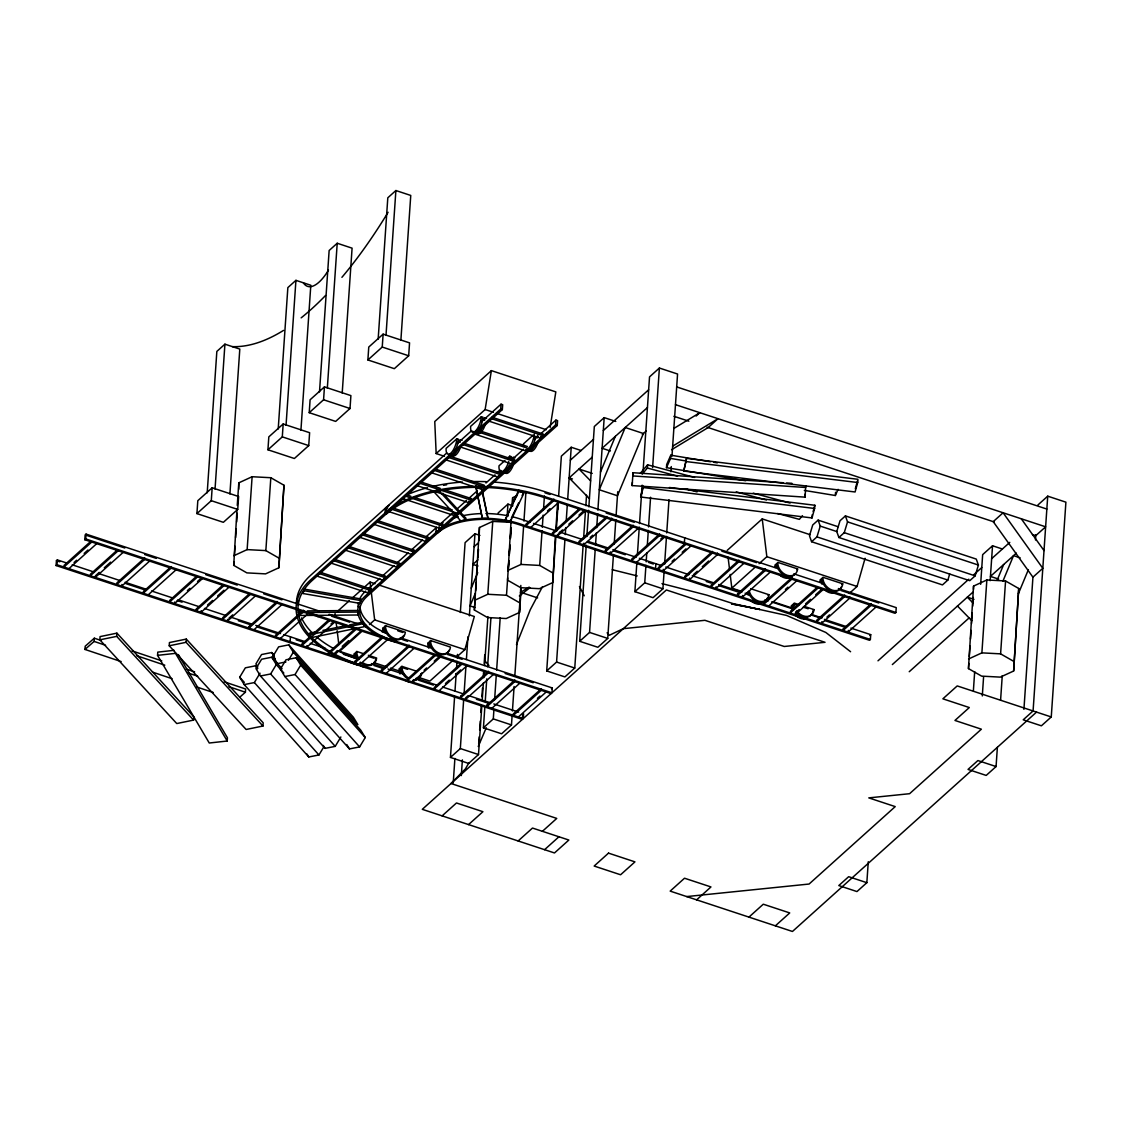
<?xml version="1.0" encoding="UTF-8"?>
<svg xmlns="http://www.w3.org/2000/svg" width="1122" height="1122" viewBox="0 0 1122 1122"><rect width="100%" height="100%" fill="white"/><g stroke="black" fill="none" stroke-linecap="round" stroke-linejoin="round"><path stroke-width="1.5" d="M237.261 505.391L238.804 482.839L252.113 476.724L270.823 477.72L283.964 485.237L278.887 567.76L265.577 573.875L246.868 572.879L233.713 565.362L237.023 508.869M238.72 489.262L238.804 482.839M278.887 567.76L283.964 485.237M521.197 588.124L519.542 612.43L506.232 618.531L487.523 617.535L474.368 610.017L479.445 527.494L492.754 521.393L511.464 522.389M479.445 527.494L479.094 540.608M511.001 521.954L507.565 580.172L520.72 587.69L539.43 588.685L552.739 582.584L555.334 536.512M512.572 504.087L512.656 497.663L517.088 495.629M519.542 612.43L520.832 585.432M557.704 509.697L557.802 501.674M968.468 668.614L973.545 586.091L986.855 579.976L1005.564 580.972L1018.72 588.489L1013.643 671.012L1000.333 677.127L981.624 676.131L968.468 668.614L968.819 663.411M973.517 589.302L973.545 586.091M1013.643 671.012L1018.72 588.489M805.287 493.918L805.063 497.144L632.149 485.588L632.99 472.713L783.184 482.74M805.063 497.144L805.792 485.868M522.684 714.56L522.361 719.398L56.1 565.544L56.437 560.705L57.334 559.906L67.25 563.174M56.1 565.544L56.998 564.745L57.334 559.906M551.07 693.592L84.823 539.738L85.146 534.899L86.043 534.1L319.167 611.027M84.823 539.738L85.721 538.939L86.043 534.1M121.162 661.587L84.977 649.442L85.202 646.216L94.318 638.194L100.896 640.41M84.977 649.442L94.094 641.419L94.318 638.194M99.844 639.835L100.068 636.609L116.912 633.145L193.826 716.86L193.601 720.086L176.757 723.55L99.844 639.835L116.688 636.37L193.601 720.086M116.688 636.37L116.912 633.145M121.877 584.506L121.765 586.119L149.591 561.112M178.342 654.589L227.429 737.799L227.205 741.025L209.267 743.016L157.543 655.36L157.767 652.134L174.078 650.311M171.175 566.582L171.063 568.195L143.251 593.201L143.364 591.589L169.913 567.718M169.226 645.781L169.436 642.555L186.28 639.091L263.193 722.806L262.969 726.018L246.125 729.482L169.226 645.781L186.07 642.317L262.969 726.018M174.751 601.953L174.639 603.566L202.465 578.559M186.07 642.317L186.28 639.091M196.925 513.596L197.809 500.693L212.17 487.79L238.607 496.513L237.724 509.416L223.362 522.319L196.925 513.596L211.287 500.693L212.17 487.79M207.205 492.796L216.841 351.424L224.919 344.174L239.799 349.082L229.912 493.946M201.189 610.677L201.09 612.289L228.902 587.283M215.045 489.038L224.919 344.174M227.64 619.4L227.528 621.013L255.339 596.006M233.713 565.362L233.951 561.884M234.428 554.941L235.017 546.274M235.606 537.592L236.209 528.911M236.672 521.968L237.261 513.301M233.825 555.727L247.135 549.612L252.113 476.724M240.192 696.818L245.395 692.232L245.62 689.006L224.246 681.825M267.934 449.782L268.817 436.879L283.179 423.976L309.616 432.699L308.732 445.602L294.371 458.505L267.934 449.782L282.295 436.879L283.179 423.976M278.999 558.125L265.844 550.607L270.823 477.72M278.214 428.983L287.849 287.611L295.928 280.346L310.808 285.254L300.934 430.119M286.054 425.21L295.928 280.346M290.458 636.833L290.121 641.672L289.224 642.471M309.223 412.686L310.093 399.783L324.454 386.88L350.891 395.603L350.022 408.506L335.66 421.409L309.223 412.686L323.571 399.769L324.454 386.88M307.288 610.901L358.002 610.466L358.535 614.996L299.069 615.501L298.536 610.971L303.796 610.929M299.069 615.501L299.181 613.888M303.01 593.51L304.441 589.134L361.116 598.994L361.003 600.607L359.685 603.356L303.01 593.51L303.122 591.897M303.375 610.214L303.263 611.827L275.451 636.819L275.549 635.206L298.312 614.758M319.504 391.887L329.139 250.515L337.217 243.25L352.084 248.158L342.21 393.023M306.951 645.571L306.839 647.184L334.665 622.177M365.548 624.828L365.435 626.441L311.944 637.506L309.434 634.772L309.532 633.159L316.222 631.784M327.329 388.114L337.217 243.25M333.388 654.294L333.276 655.907L361.102 630.901M367.89 359.952L368.759 347.063L383.121 334.146L409.558 342.869L408.674 355.772L394.327 368.675L367.89 359.952L382.237 347.049L383.121 334.146M378.156 339.167L387.805 197.795L395.884 190.53L410.75 195.438L400.877 340.303M359.825 663.018L359.727 664.631L387.539 639.638M317.035 576.119L368.268 593.033L368.381 591.42L371.073 588.994L319.84 572.094L319.728 573.707L370.961 590.607L371.073 588.994M385.996 335.394L395.884 190.53M838.4 588.545L896.24 607.633L895.917 612.472L895.019 613.285L544.689 497.677A116.786 59.971 3.9 0 0 386.599 513.876L385.014 513.287L385.337 508.448A118.609 60.911 3.9 0 1 389.236 505.223M385.309 577.704L385.421 576.091L334.202 559.191L334.09 560.804L385.309 577.704L382.63 580.13L331.397 563.216M345.758 550.313L396.978 567.213L397.09 565.6M399.67 564.801L399.783 563.188L348.563 546.288L348.451 547.901L399.67 564.801L396.978 567.213M360.12 537.41L411.339 554.31L414.032 551.898L414.144 550.285L362.911 533.385M409.137 645.108L409.025 646.721L381.2 671.727L381.312 670.115L407.875 646.244M412.714 680.465L412.601 682.078L440.427 657.085M374.468 524.507L425.701 541.407L425.813 539.794M428.394 538.995L428.506 537.382L377.273 520.468L377.16 522.081L428.394 538.995L425.701 541.407M850.883 628.096L870.714 634.645L870.377 639.484L869.48 640.283L519.163 524.689A60.279 30.953 3.9 0 0 437.566 533.048L435.967 532.445L436.304 527.62M439.151 526.569L438.926 529.794L440.581 530.327M388.829 511.604L440.062 528.504L442.755 526.092L442.853 524.479L391.634 507.565M403.191 498.701L454.41 515.601L454.522 513.988M465.882 519.921L439.221 491.015L434.172 492.053L460.833 520.959L465.882 519.921L465.995 518.308L442.811 493.175M481.843 705.654L478.505 754.559L468.631 763.423L450.455 757.42L454.62 696.313M454.985 691.068L456.177 673.607M456.528 668.361L457.005 661.377M457.243 657.885L457.481 654.392M460.343 612.486L465.097 542.641L474.971 533.763L479.935 535.404M417.552 485.798L468.772 502.698L468.884 501.085M468.772 502.698L471.464 500.272L471.577 498.659L445.139 489.935M453.232 782.861L454.901 758.43M477.79 430.147L477.677 431.76L527.242 448.113M482.376 518.476L475.714 485.896L482.376 518.476L487.986 518.434L482.039 489.108M450.455 757.42L460.329 748.556L463.667 699.665M464.017 694.42L465.925 666.482M466.401 659.498L467.944 636.791M469.375 615.838L474.971 533.763M461.31 775.597L462.39 759.889M474.368 610.017L475.195 597.872M475.672 590.929L476.261 582.248M476.85 573.58L477.439 564.899M477.916 557.957L478.505 549.289M474.48 600.382L487.79 594.281L492.754 521.393M454.242 450.792L500.707 409.025L501.029 404.186L502.684 404.733L502.347 409.572L312.098 580.565A116.786 59.971 3.9 0 0 358.914 664.364L357.918 665.136A118.609 60.911 3.9 0 1 310.443 580.046L450.371 454.27M478.687 743.858L479.164 736.874M479.641 729.889L480.23 721.166M480.833 712.442L481.31 705.458M481.899 696.734L482.488 688.01M483.33 675.795L483.568 672.302M484.157 663.565L484.76 654.841M482.194 700.423L483.386 682.961M483.75 677.716L484.227 670.732M484.578 665.5L487.916 616.595M500.188 474.466L500.3 472.853L449.066 455.953L448.954 457.566L500.188 474.466L497.495 476.892L446.261 459.978M512.193 714.448L511.478 724.924L501.604 733.788L483.428 727.799L484.858 706.846M485.223 701.601L486.766 678.894M487.593 666.678L490.931 617.787M505.068 520.215L518.687 491.688L524.17 492.642L510.552 521.169L505.068 520.215L518.083 491.576M483.428 727.799L493.301 718.922L493.89 710.198M494.606 699.707L496.275 675.262M496.639 670.03L500.202 617.647M507.116 516.358L507.943 504.129L512.908 505.77M460.623 447.075L511.856 463.989L511.955 462.376L514.647 459.95L463.428 443.05L463.316 444.663L514.549 461.563L514.647 459.95M510.552 521.169L510.664 519.556M512.067 506.331L512.656 497.663M519.654 602.795L506.499 595.277L507.677 577.914M508.154 570.972L508.869 560.565M509.22 555.362L509.935 544.941M510.398 537.999L511.113 527.592M508.28 569.766L508.869 561.084M509.346 554.142L509.935 545.474M510.412 538.532L511.127 528.111M518.687 491.688L518.799 490.076M507.677 570.537L520.987 564.436L523.595 526.26M523.946 521.057L525.966 491.548M512.431 710.955L514.1 686.51M514.816 676.019L519.696 604.435M489.346 421.269L540.566 438.169L540.678 436.556M523.581 713.76L523.259 718.599L56.998 564.745M543.258 435.757L543.371 434.144L492.137 417.244L492.039 418.857L543.258 435.757L540.566 438.169M552.851 572.949L539.696 565.432L542.066 530.72M542.305 527.256L543.132 515.11M543.483 509.893L544.436 496.022M555.6 424.943L555.923 420.105L557.578 420.652L557.255 425.49L366.992 596.469A60.279 30.953 3.9 0 0 391.157 639.722L390.161 640.494L383.401 637.955A62.145 31.907 3.9 0 1 365.309 595.95L555.6 424.943L557.255 425.49M553.889 499.066L553.777 500.678L525.966 525.685L526.064 524.072L552.627 500.202M541.337 688.726L541.225 690.339L513.399 715.345L513.511 713.732L540.061 689.862M555.699 531.295L557.704 501.8M583.216 544.058L574.759 668.039L564.899 676.917L546.709 670.914L555.937 535.727M556.288 530.524L558.265 501.534M558.616 496.289L561.365 456.135L571.224 447.257L581.14 450.525M557.466 534.437L557.354 536.036L585.179 511.043M446.486 653.032L552.305 687.954L551.968 692.793L85.721 538.939M546.709 670.914L556.582 662.05L564.927 539.808M565.278 534.577L565.754 527.592M566.231 520.594L567.297 504.886M567.662 499.641L571.224 447.257M583.58 538.826L585.474 510.889M585.838 505.643L586.554 495.167M583.903 543.16L583.791 544.773L611.616 519.767L611.728 518.154M613.453 554.591L607.731 638.418L597.858 647.282L579.681 641.293L586.231 545.25M586.834 536.512L588.615 510.314M588.854 506.821L594.323 426.5L604.197 417.622L615.768 421.437M579.681 641.293L589.555 632.415L595.277 548.602M595.516 545.096L596.343 532.88M596.708 527.635L597.647 513.666M597.886 510.173L604.197 417.622M610.34 551.884L610.242 553.497L638.053 528.49M614.169 544.114L615.824 519.668M616.062 516.176L617.731 491.731M632.149 485.588L632.373 482.362M632.99 472.713L632.766 475.938L805.666 487.481M669.455 487.495L814.824 505.251L814.614 508.476L812.005 517.943L640.676 497.018L643.06 485.91M664.112 571.35L662.92 588.812L653.06 597.689L634.884 591.687L636.903 561.996M637.38 555.011L639.288 527.074M639.526 523.581L642.135 485.167M643.088 471.198L649.526 376.894L659.385 368.03L677.562 374.019L671.98 456.093M642.149 474.157L647.38 468.042L647.604 464.817L694.56 477.411M634.884 591.687L644.743 582.809L645.935 565.348M646.174 561.856L646.777 553.132M647.254 546.148L648.32 530.426M648.558 526.933L650.578 497.242M652.611 467.565L659.385 368.03M655.893 563.763L655.557 568.588L654.659 569.401M659.652 533.96L659.54 535.573L631.714 560.579L631.826 558.966L658.39 535.096M745.737 480.749L666.482 467.678L666.692 464.452L670.788 455.195L710.408 461.731M666.482 467.678L670.563 458.421L670.788 455.195M663.228 569.331L663.116 570.944L690.928 545.937M664.589 564.366L666.496 536.428M666.734 532.936L668.993 499.753M670.9 471.815L671.265 466.57M683.761 471.058L686.58 458.365L857.923 479.29L857.699 482.516L855.09 491.983L683.761 471.058L686.58 458.365M684.729 537.845L684.392 542.683L683.494 543.483M689.665 578.054L689.553 579.667L717.379 554.661L717.477 553.048M716.102 586.778L715.99 588.391L743.816 563.384M742.54 595.502L742.427 597.114L770.253 572.108M791.852 577.592L791.739 579.204L763.914 604.197L764.026 602.584L790.575 578.728M795.428 612.949L795.316 614.561L823.127 589.555M812.005 517.943L812.23 514.717M821.865 621.672L821.753 623.285L849.578 598.278L849.677 596.666M804.32 490.412L835.343 495.517L835.567 492.292M848.302 630.396L848.19 632.009L876.016 607.002M866.843 882.691L848.667 876.689L838.793 885.567L856.97 891.569L866.843 882.691L868.274 861.738M969.296 656.468L970.011 646.048M970.488 639.105L971.077 630.438M971.554 623.495L972.255 613.075M972.732 606.132L973.321 597.465M973.377 690.843L974.681 671.643M980.642 584.324L982.662 554.633L992.535 545.769L1002.451 549.037M968.581 658.979L981.89 652.864L986.855 579.976M982.297 695.949L983.601 676.734M990.151 580.691L992.535 545.769M1013.755 661.377L1000.6 653.86L1005.564 580.972M996.07 766.55L977.893 760.548L968.02 769.426L986.196 775.428L996.07 766.55L997.374 747.35M1000.586 700.198L1002.255 675.753M1023.923 709.342L1032.969 576.638M1035.466 539.962L1035.83 534.717M1047.724 496.162L1033.082 710.955L1023.208 719.819L1041.384 725.822L1051.258 716.958L1065.9 502.165L1047.724 496.162L1037.85 505.04M444.424 456.289L436.163 453.554L485.139 409.53L491.38 370.625L555.825 391.887L550.131 427.412M640.676 497.018L643.271 487.551L814.614 508.476M813.099 511.562L814.824 505.251M855.315 488.757L857.489 480.861M457.089 656.636L464.873 649.652L474.326 616.497L378.324 584.814M849.27 593.454L857.054 586.455L865.09 558.279M811.585 541.73L816.97 536.891L820.238 526.092L818.12 520.131L812.735 524.97L809.467 535.769L811.585 541.73L942.466 584.913L947.852 580.074L949.717 573.903M836.76 531.548L840.027 520.748L845.413 515.91L976.28 559.093L978.412 565.053L975.144 575.852L969.759 580.691L838.891 537.508L836.76 531.548L820.238 526.092M838.891 537.508L844.263 532.67L847.531 521.87L845.413 515.91M486.261 727.757L478.253 746.495M516.471 644.561L530.257 609.751L542.459 586.708M471.268 588.18L477.72 572.669M475.377 593.145L470.062 605.908L475.013 607.549M600.494 472.039L615.347 436.374M997.22 580.018L1003.671 564.52M1002.9 581.196L1013.545 555.642L1020.15 557.83M1018.425 593.58L1028.397 569.625M835.343 495.517L838.064 489.346M511.38 518.055L518.546 503.049M522.137 495.531L523.567 492.53M468.898 762.834L465.49 768.78L451.016 783.521L556.764 818.415L542.417 831.318M323.795 746.915L318.943 754.966L308.774 756.971L244.203 684.588L239.701 677.211L245.353 667.828L255.521 665.809L257.822 668.403M244.203 684.588L254.371 682.569L260.024 673.186M285.956 661.938L277.485 663.621L272.969 656.244L278.621 646.861L288.789 644.855L353.36 717.239L357.876 724.616L293.305 652.219L288.789 644.855M260.472 675.991L270.626 673.971L276.293 664.589L271.776 657.226L261.608 659.231L255.956 668.614L260.472 675.991L325.043 748.374L335.212 746.368L340.864 736.986M288.452 660.269L293.305 652.219M284.876 676.538L295.044 674.532L300.696 665.136L296.18 657.773L286.012 659.778L280.36 669.161L284.876 676.538L349.447 748.921L359.615 746.915L365.267 737.533L360.751 730.156L296.18 657.773M640.269 473.372L647.604 464.817M802.496 515.685L799.355 519.346L777.56 513.497M90.587 541.547L64.038 565.418L63.926 567.031L91.752 542.024M74.052 562.501L76.591 560.229M84.164 553.412L87.965 550.004M68.891 568.672L96.702 543.665M117.039 550.271L90.475 574.141L90.363 575.754L118.189 550.748M99.227 572.374L95.44 575.782L95.328 577.395L123.139 552.389M104.29 567.816L110.615 562.136M144.738 557.858L116.912 582.865L116.814 584.478L144.626 559.471M148.202 594.842L176.028 569.836M196.35 576.456L169.801 600.312L169.688 601.925L197.514 576.918M187.402 590.593L189.927 588.307M197.514 581.491L200.039 579.218M222.787 585.179L196.238 609.036L196.126 610.649L223.951 585.656M207.514 604.996L212.577 600.452M217.64 595.894L223.951 590.214M491.38 370.625L434.761 421.521L436.163 453.554M249.238 593.903L222.675 617.759L222.563 619.372L250.388 594.38M228.902 618.264L232.689 614.856M456.878 438.73L446.107 448.407A11.304 4.334 -71.7 0 0 450.834 453.162A11.304 4.334 -71.7 0 0 456.878 438.73L458.519 439.277A11.304 4.334 -71.7 0 1 454.592 451.114A11.304 4.334 -71.7 0 1 448.898 454.326M481.366 416.725L470.595 426.402A11.304 4.334 -71.7 0 0 475.335 431.143A11.304 4.334 -71.7 0 0 481.366 416.725L483.021 417.272A11.304 4.334 -71.7 0 1 478.393 430.105A11.304 4.334 -71.7 0 1 472.671 431.1M456.808 443.12L460.399 439.894L462.054 440.441M481.296 421.115L484.886 417.889L486.541 418.436M446.822 452.909L310.752 575.207A118.609 60.911 3.9 0 0 296.432 603.594M457.145 443.625L471.352 430.876M481.675 421.592L501.029 404.186M253.965 629.737L281.79 604.73M280.402 638.46L308.227 613.453M317.947 616.665L318.844 615.866M504.97 460.483L498.981 465.854A11.304 4.334 -71.7 0 0 502.39 471.506A11.304 4.334 -71.7 0 0 508.743 461.479M507.354 458.337L509.753 456.177L511.408 456.724A11.304 4.334 -71.7 0 1 511.071 459.207M533.048 435.238L523.483 443.849A11.304 4.334 -71.7 0 0 523.497 446.177M337.638 611.21L349.307 600.719M351.901 598.391L370.05 582.08L375.014 583.721M310.85 635.978L302 643.944L301.888 645.543L329.7 620.55M313.375 633.706L328.55 620.073M510.889 459.501L513.273 457.341L514.928 457.888M534.184 438.562L536.568 436.402M368.226 588.784L379.853 578.349M382.434 576.021L394.06 565.572M396.641 563.258L408.268 552.809M410.848 550.481L422.475 540.033M426.346 536.554L436.682 527.27M439.263 524.956L452.222 513.301M457.411 508.645L466.486 500.482M469.08 498.154L476.85 491.17M485.924 483.007L494.998 474.858M497.593 472.53L500.188 470.202M511.856 459.711L523.525 449.221M535.18 438.744L537.775 436.416M540.369 434.088L555.923 420.105M330.976 623.986L333.515 621.7M412.349 551.898L414.144 550.285M368.268 593.033L370.961 590.607M454.41 515.601L457.103 513.189L405.883 496.275L405.996 494.662L410.947 496.303M511.856 463.989L514.549 461.563M527.999 449.473L526.204 451.086L474.985 434.172M500.608 474.83L503.175 472.516M541.856 437.748L547.017 433.12M354.987 628.797L328.437 652.667L328.325 654.28L356.151 629.274M334.651 653.158L337.189 650.886M342.238 646.342L348.563 640.662M361.705 631.532L339.671 651.335L354.426 656.202M369.489 624.547L374.664 619.877L371.312 592.388M498.07 513.006L507.943 504.129M363.402 653.649L356.796 651.475L355.898 652.275A11.304 8.681 48.1 0 0 356.866 657.38M385.505 625.669A11.304 8.681 48.1 0 0 394.776 638.53A11.304 8.681 48.1 0 0 405.337 632.205L385.505 625.669L384.608 626.469A11.304 8.681 48.1 0 0 392.588 638.825A11.304 8.681 48.1 0 0 403.906 635.403M474.101 546.666L477.944 543.202M570.355 460.16L593.454 439.403M603.327 430.525L648.642 389.797M478.014 559.794L472.881 564.408L477.846 566.035M589.415 498.645L569.135 477.902L592.234 457.131M647.436 407.538L602.107 448.267L610.368 450.988M547.466 510.931L549.99 508.659M530.916 527.312L558.742 502.319M642.303 434.48L646.188 430.988M386.164 673.354L413.976 648.362M407.623 678.796A11.304 8.681 48.1 0 1 401.003 667.169L401.9 666.356L416.767 671.265M430.61 640.55A11.304 8.681 48.1 0 0 439.866 653.411A11.304 8.681 48.1 0 0 450.441 647.085L430.61 640.55L429.712 641.349A11.304 8.681 48.1 0 0 437.692 653.705A11.304 8.681 48.1 0 0 449.01 650.283M579.064 508.925L552.515 532.796L552.403 534.409L580.214 509.402M558.728 533.287L562.529 529.879M568.84 524.198L572.641 520.79M578.966 515.11L584.015 510.566M696.131 416.024L699.833 412.7L673.859 428.436M434.312 654.968L407.749 678.838L407.651 680.451L435.462 655.444M424.088 670.241L426.626 667.969M434.214 661.153L438.001 657.744M606.764 516.513L578.952 541.519L578.84 543.132L606.651 518.126M529.893 587.76L519.332 595.964M453.204 660.129L429.88 681.096L418.394 677.309M590.228 537.466L592.753 535.194M460.749 663.691L434.2 687.562L434.088 689.174L461.899 664.168M445.476 683.508L449.263 680.1M455.588 674.42L460.651 669.876M439.039 690.801L466.864 665.809M468.112 695.64L465.588 697.926L465.476 699.525L493.301 674.532M660.816 539.009L663.34 536.737M636.679 562.22L664.49 537.214M491.913 708.263L519.738 683.256M684.827 543.819L658.263 567.69L658.151 569.303L685.977 544.296M672.078 561.379L674.603 559.093M682.19 552.276L685.991 548.868M537.438 698.319L539.962 696.047M518.364 716.986L546.176 691.979M551.407 688.754L552.305 687.954M712.526 551.407L684.701 576.413L684.602 578.026L712.414 553.02M693.452 574.646L697.253 571.238M702.316 566.68L708.627 561M727.224 550.355L762.231 518.897L810.224 534.731M442.124 815.876L456.486 802.973L482.923 811.697L468.561 824.6M738.963 560.144L711.152 585.137L711.039 586.75L738.851 561.757M741.684 591.392L731.839 588.152L755.176 567.185M759.061 563.679L766.845 556.694L762.231 518.897M768.023 595.53L768.921 594.716L750.744 588.727M796.732 569.724L797.63 568.91L777.798 562.374A11.304 8.681 48.1 0 0 787.069 575.235A11.304 8.681 48.1 0 0 797.63 568.91M785.428 589.457L787.953 587.185M768.879 605.838L796.69 580.831M518.14 840.953L532.501 828.05L568.854 840.041L554.492 852.958L422.293 809.327L666.384 589.962L825.035 642.303L784.236 646.482L704.911 620.312L623.313 628.671L609.386 635.248L607.1 632.794M817.026 587.451L790.463 611.308L790.351 612.921L818.176 587.928M796.69 611.813L799.215 609.541M805.54 603.86L810.603 599.316M815.652 594.772L821.977 589.078M544.577 849.677L558.938 836.774M804.109 606.329L814.025 609.611L813.127 610.41A11.304 8.681 48.1 0 1 806.395 617.24A11.304 8.681 48.1 0 1 795.793 611.658M841.837 584.604L842.734 583.791L822.903 577.255A11.304 8.681 48.1 0 0 832.173 590.116A11.304 8.681 48.1 0 0 842.734 583.791M844.726 595.039L816.9 620.031L816.788 621.644L844.614 596.652M826.914 617.128L829.453 614.856M869.816 635.445L870.714 634.645M877.993 660.816L968.805 579.204M973.994 574.534L981.778 567.536M991.652 558.672L1009.786 542.375M892.355 664.561L972.788 592.276M1016.336 553.132L990.446 576.399L998.706 579.134M909.227 671.727L968.917 618.096M696.608 899.844L710.969 886.941L684.518 878.217L670.171 891.12L792.455 931.47L1036.546 712.091M748.935 917.109L763.283 904.206L789.734 912.929L775.372 925.832M435.967 532.445L440.245 529.177A62.145 31.907 3.9 0 1 520.005 523.862L870.377 639.484M672.653 446.163L718.01 418.702L708.15 427.566L671.559 449.726M520.426 592.416L529.205 587.101M322.912 630.396L346.319 625.557M349.657 624.87L363.037 622.107M309.434 634.772L362.925 623.72L365.435 626.441M274.02 655.108L271.72 652.527L261.552 654.533L255.9 663.929L257.709 666.875M157.543 655.36L175.495 653.355L227.205 741.025M686.692 896.576L809.088 884.038L895.23 806.606L868.793 797.882L909.591 793.703L981.385 729.188L954.948 720.45L969.31 707.547L942.873 698.824L957.22 685.921L1051.258 716.958M475.602 487.509L481.212 487.453L487.986 518.434M298.438 612.584L357.89 612.079M247.135 549.612L265.844 550.607M520.987 564.436L539.696 565.432M487.79 594.281L506.499 595.277M981.89 652.864L1000.6 653.86M786.676 482.979L791.922 483.33M686.355 461.591L857.699 482.516M713.858 462.306L717.309 462.867M670.563 458.421L686.075 460.988M304.328 590.747L361.003 600.607M612.275 569.71L637.198 575.923M753.241 493.161L790.14 503.063M647.38 468.042L677.562 476.149M736.256 491.899L766.438 499.991M685.332 488.743L697.071 491.899M661.994 583.608L706.776 595.151L733.241 603.65L786.508 615.417L825.848 632.471L850.588 651.728M676.692 386.922L1046.84 509.065M675.486 404.663L1045.634 526.807L1035.76 535.671L1032.436 534.577M673.901 416.276L688.852 421.199M707.112 427.23L994.26 521.982M382.237 347.049L408.674 355.772M847.531 521.87L978.412 565.053M500.707 409.025L502.347 409.572M485.139 409.53L493.414 412.265M496.709 413.359L546.288 429.712M818.12 520.131L837.994 526.695M844.263 532.67L975.144 575.852M816.97 536.891L947.852 580.074M481.086 431.241L527.354 446.5M592.234 473.386L579.008 469.024L590.621 480.903M973.952 599.344L967.346 597.17L973.153 603.103M569.135 477.902L572.444 478.982M323.571 399.769L350.022 408.506M766.845 556.694L857.054 586.455M778.92 568.924L545.867 492.025A118.609 60.911 3.9 0 0 493.175 482.025M793.787 573.833L823.534 583.65M545.026 492.839L549.976 494.479M606.161 513.02L634.253 522.291M721.839 551.183L756.537 562.641M840.813 590.452L878.821 602.991M895.917 612.472L545.53 496.864A118.609 60.911 3.9 0 0 385.014 513.287M484.283 485.209L434.705 468.856L434.593 470.469L485.826 487.369L483.133 489.795L431.9 472.895M799.144 604.702L794.194 603.061A11.304 8.681 48.1 0 0 794.376 605.684M798.247 605.501L793.296 603.874A11.304 8.681 48.1 0 0 794.334 609.148M803.212 607.142L808.163 608.769M440.175 488.308L420.343 481.759L420.245 483.372L471.464 500.272M282.295 436.879L308.732 445.602M772.848 601.673L790.884 607.633M812.202 614.674L822.047 617.913M530.257 522.305L520.327 519.023A62.145 31.907 3.9 0 0 513.02 516.919M533.553 523.385L556.708 531.029M560.004 532.123L581.505 539.205M588.11 541.393L607.956 547.943M612.907 549.57L636.048 557.213M639.358 558.307L660.844 565.39M665.809 567.031L688.936 574.66M692.246 575.754L713.732 582.837M718.683 584.478L741.824 592.107M745.12 593.201L750.085 594.842M764.952 599.751L768.261 600.831M771.557 601.925L793.044 609.008M811.22 615.01L819.481 617.745M824.446 619.372L845.932 626.469M587.241 542.207L605.417 548.209M613.678 550.93L625.249 554.745M648.39 562.388L653.341 564.015M706.215 581.462L711.18 583.103M719.44 585.824L737.617 591.827M825.203 620.732L843.379 626.721M414.256 497.397L452.264 509.935M644.743 582.809L662.92 588.812M387.819 507.971L386.164 507.425L385.828 512.263L387.483 512.81M391.522 509.178L442.755 526.092M362.813 534.998L414.032 551.898M522.684 592.963L537.62 597.9M211.287 500.693L237.724 509.416M589.555 632.415L607.731 638.418M556.582 662.05L574.759 668.039M374.664 619.877L464.873 649.652M397.833 630.83L402.784 632.471M329.097 614.295L358.858 624.113M363.808 625.753L367.118 626.847M381.999 631.756L386.964 633.397M400.189 637.759L433.26 648.67M86.801 535.446L124.823 547.999M144.668 554.548L156.239 558.363M205.845 574.73L237.261 585.095M263.712 593.818L281.903 599.821M331.509 616.188L349.685 622.191M402.602 639.652L407.552 641.293M447.243 654.378L462.124 659.301M505.11 673.481L533.216 682.751M368.367 655.29L376.627 658.011A11.304 8.681 48.1 0 1 363.43 663.102M369.11 656.636L374.075 658.277M401.003 667.169L407.609 669.343M374.117 662.695L387.23 667.029M390.512 668.109L400.358 671.363M72.215 564.815L93.701 571.911M98.666 573.538L120.152 580.635M125.117 582.276L146.603 589.373M151.568 590.999L173.069 598.096M178.019 599.737L199.52 606.82M204.485 608.461L225.971 615.557M230.936 617.184L252.422 624.281M255.732 625.375L280.528 633.551M283.838 634.645L305.338 641.742M310.289 643.383L325.17 648.292M343.36 654.294L358.241 659.203M371.466 663.565L384.692 667.927M388.002 669.021L404.537 674.476M416.108 678.291L437.608 685.388M442.573 687.029L464.059 694.111M469.024 695.752L490.51 702.849M493.82 703.943L518.616 712.119M56.437 560.705L59.732 561.799M125.874 583.622L144.065 589.625M177.122 600.536L182.087 602.177M238.299 620.718L249.883 624.547M258.144 627.268L276.335 633.271M296.166 639.821L304.441 642.541M373.878 665.458L382.153 668.193M418.52 680.198L433.401 685.107M476.387 699.287L487.972 703.101M493.301 718.922L511.478 724.924M460.329 748.556L478.505 754.559M132.144 650.9L161.75 660.844M186.42 669.119L194.639 671.882M94.094 641.419L105.608 645.29M136.856 655.781L164.808 665.164M187.837 672.905L197.71 676.215M228.958 686.706L245.395 692.232M152.41 672.078L172.143 678.712M196.813 687.001L213.25 692.512M385.337 508.448L386.936 509.037M957.473 606.034L971.778 620.676M300.696 665.136L365.267 737.533M295.044 674.532L359.615 746.915M272.969 656.244L275.283 658.824M271.776 657.226L282.099 668.782M276.293 664.589L283.824 673.046M270.626 673.971L335.212 746.368M254.371 682.569L318.943 754.966M239.701 677.211L244.315 682.372M1021.272 518.771L1044.007 550.579M346.74 744.503L349.447 748.921M271.72 652.527L274.427 656.945M323.234 745.429L325.043 748.374M255.521 665.809L257.317 668.768M306.979 754.026L308.774 756.971M579.457 586.54L584.225 595.782M728.066 557.227L729.538 569.247M730.17 574.408L731.839 588.152M370.05 582.08L370.891 588.952M335.057 613.538L335.478 616.974M336.095 622.135L336.726 627.282M337.147 630.718L338.83 644.463M488.982 665.514A44.67 34.305 48.1 0 1 484.648 660.465M388.086 212.282A370.737 141.947 -71.7 0 1 341.915 277.33M325.52 295.507A370.737 141.947 -71.7 0 1 301.145 317.863M283.543 330.387A370.737 141.947 -71.7 0 1 232.352 346.628M328.451 270.164A44.67 17.096 -71.7 0 1 303.361 282.8M429.656 647.366A11.304 8.681 48.1 0 1 428.702 642.275L427.805 643.074A11.304 8.681 48.1 0 0 428.758 648.165M355.842 658.291A11.304 8.681 48.1 0 1 354.875 653.2L353.977 654A11.304 8.681 48.1 0 0 354.131 656.44M374.173 662.12A11.304 8.681 48.1 0 1 373.009 664.112M365.744 667.366A11.304 8.681 48.1 0 1 360.611 665.627M359.18 659.105A11.304 8.681 48.1 0 1 356.796 651.475M375.73 658.824A11.304 8.681 48.1 0 1 360.218 662.134M384.565 632.485A11.304 8.681 48.1 0 1 383.598 627.38L382.7 628.194A11.304 8.681 48.1 0 0 382.854 630.634M402.896 636.314A11.304 8.681 48.1 0 1 401.718 638.306M396.922 641.405A11.304 8.681 48.1 0 1 389.334 639.821M401.999 637.114A11.304 8.681 48.1 0 1 400.82 639.105M400.947 673.172A11.304 8.681 48.1 0 1 399.979 668.081L399.081 668.88A11.304 8.681 48.1 0 0 400.049 673.985M419.277 677.001A11.304 8.681 48.1 0 1 418.113 678.992M410.848 682.246A11.304 8.681 48.1 0 1 405.715 680.521M421.718 672.905A11.304 8.681 48.1 0 1 413.653 679.722M408.52 677.983A11.304 8.681 48.1 0 1 401.9 666.356M420.82 673.705A11.304 8.681 48.1 0 1 412.756 680.535M509.402 464.803A11.304 4.334 -71.7 0 1 501.057 470.567M509.753 456.177A11.304 4.334 -71.7 0 1 509.416 458.66M512.936 465.967A11.304 4.334 -71.7 0 1 505.307 472.937M513.273 457.341A11.304 4.334 -71.7 0 1 512.95 459.824M510.061 467.972A11.304 4.334 -71.7 0 1 504.676 472.895M485.531 423.723A11.304 4.334 -71.7 0 1 477.944 433.99M484.886 417.889A11.304 4.334 -71.7 0 1 484.564 420.371M481.675 428.506A11.304 4.334 -71.7 0 1 476.289 433.443M535.573 437.201A11.304 4.334 -71.7 0 1 527.298 450.273M534.24 434.172A11.304 4.334 -71.7 0 1 525.643 449.726M538.406 441.17A11.304 4.334 -71.7 0 1 529.808 450.918M537.775 435.336A11.304 4.334 -71.7 0 1 537.438 437.818M535.769 443.414A11.304 4.334 -71.7 0 1 528.153 450.371M460.048 448.52A11.304 4.334 -71.7 0 1 452.432 455.49M460.399 439.894A11.304 4.334 -71.7 0 1 460.062 442.377M458.393 447.973A11.304 4.334 -71.7 0 1 450.778 454.943M357.581 658.979A116.786 59.971 3.9 0 1 337.427 650.55M333.066 648.221A116.786 59.971 3.9 0 1 316.628 636.945M312.912 633.537A116.786 59.971 3.9 0 1 301.523 617.871M298.34 605.249A116.786 59.971 3.9 0 1 298.466 600.536M358.17 606.806A62.145 31.907 3.9 0 1 358.493 602.64M359.867 598.587A62.145 31.907 3.9 0 1 365.646 591.112M387.427 633.439A60.279 30.953 3.9 0 1 360.05 606.876M767.546 597.76A11.304 8.681 48.1 0 1 757.546 601.869A11.304 8.681 48.1 0 1 748.374 591.603M768.921 594.716A11.304 8.681 48.1 0 1 759.65 601.378A11.304 8.681 48.1 0 1 749.272 590.803M760.66 603.888A11.304 8.681 48.1 0 1 750.744 600.705M759.117 603.285A11.304 8.681 48.1 0 1 753.97 601.63M748.22 595.179A11.304 8.681 48.1 0 1 747.364 592.514M841.36 586.834A11.304 8.681 48.1 0 1 830.07 590.452A11.304 8.681 48.1 0 1 822.005 578.054M834.488 592.963A11.304 8.681 48.1 0 1 824.558 589.779M820.28 582.402A11.304 8.681 48.1 0 1 820.098 579.779M832.931 592.36A11.304 8.681 48.1 0 1 827.798 590.705M822.033 584.253A11.304 8.681 48.1 0 1 820.995 578.966M814.025 609.611A11.304 8.681 48.1 0 1 807.293 616.441A11.304 8.681 48.1 0 1 796.69 610.859M805.764 618.769A11.304 8.681 48.1 0 1 795.849 615.585M791.571 608.208A11.304 8.681 48.1 0 1 791.375 605.585M804.208 618.166A11.304 8.681 48.1 0 1 799.074 616.511M793.324 610.059A11.304 8.681 48.1 0 1 792.272 604.786M795.133 573.973A11.304 8.681 48.1 0 1 783.717 574.913A11.304 8.681 48.1 0 1 776.901 563.174M789.383 578.082A11.304 8.681 48.1 0 1 779.453 574.899M775.19 567.522A11.304 8.681 48.1 0 1 774.993 564.899M792.427 576.385A11.304 8.681 48.1 0 1 790.281 577.269M787.826 577.465A11.304 8.681 48.1 0 1 782.693 575.824M776.087 566.708A11.304 8.681 48.1 0 1 775.891 564.086M407.567 494.606A118.609 60.911 3.9 0 1 427.496 487.691M433.471 486.233A118.609 60.911 3.9 0 1 462.404 482.053M470.861 481.633A118.609 60.911 3.9 0 1 486.289 481.675M443.527 485.321A116.786 59.971 3.9 0 1 446.654 484.802M440.581 524.353A62.145 31.907 3.9 0 1 443.078 522.824M453.33 518.294A62.145 31.907 3.9 0 1 458.351 516.765M462.615 515.755A62.145 31.907 3.9 0 1 481.072 513.596M485.91 513.539A62.145 31.907 3.9 0 1 508.406 515.882M249.112 626.483L249 628.096L276.825 603.103L276.938 601.49L249.112 626.483M354.875 661.391L354.762 663.004L382.588 637.997L382.7 636.384L354.875 661.391M460.637 696.285L460.525 697.898L488.336 672.891L488.449 671.279L460.637 696.285M487.074 705.009L486.962 706.622L514.788 681.615L514.886 680.002L487.074 705.009M605.389 550.243L605.277 551.856L633.103 526.849L633.201 525.236L605.389 550.243M737.589 593.861L737.477 595.473L765.302 570.481L765.4 568.868L737.589 593.861M843.337 628.769L843.239 630.382L871.051 605.375L871.163 603.762L843.337 628.769M625.206 427.51L599.288 489.767L617.465 495.77L643.383 433.499L625.206 427.51M608.517 853.127L594.155 866.044L620.592 874.767L634.954 861.864L608.517 853.127M1003.096 512.768L993.222 521.646L1032.927 577.185L1042.801 568.307L1003.096 512.768M746.579 606.707L731.572 603.902L759.875 609.47L746.579 606.707"/></g></svg>
